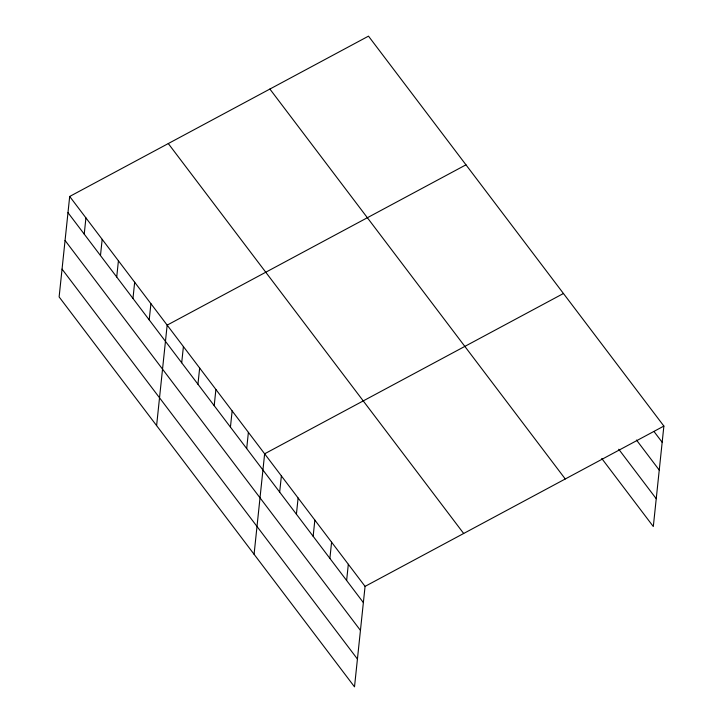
<?xml version="1.0" encoding="UTF-8"?>
<svg xmlns="http://www.w3.org/2000/svg" width="723" height="723" viewBox="0 0 723 723"><rect width="100%" height="100%" fill="white"/><g stroke="black" fill="none" stroke-linecap="round" stroke-linejoin="round"><path stroke-width="1.08" d="M69.688 196.457L59.123 296.927L354.505 686.85L365.07 586.38L69.688 196.457L368.495 36.15L663.877 426.073L653.312 526.543L601.762 458.49M84.23 234.107L85.929 217.903M100.47 255.553L102.178 239.349M116.719 276.999L118.418 260.795M132.969 298.445L134.668 282.241M149.209 319.891L150.917 303.687M156.602 425.603L167.158 325.133L465.974 164.826M181.699 362.783L183.407 346.579M197.948 384.229L199.656 368.025M214.198 405.675L215.897 389.471M230.438 427.121L232.146 410.917M246.688 448.567L248.387 432.363M254.08 554.279L264.636 453.809L563.443 293.502M279.674 492.11L281.374 475.906M296.412 514.198L298.111 498.002M313.149 536.294L314.848 520.099M329.887 558.391L331.586 542.187M346.624 580.488L348.323 564.283M365.07 586.38L663.877 426.073M654.134 431.676L662.169 442.277M636.484 440.036L659.249 470.086M618.743 449.245L656.24 498.734M269.887 89.046L565.269 478.978M168.287 143.552L463.669 533.484M67.98 212.661L363.362 602.584M65.061 240.47L360.443 630.393M62.051 269.119L357.433 659.042"/></g></svg>
